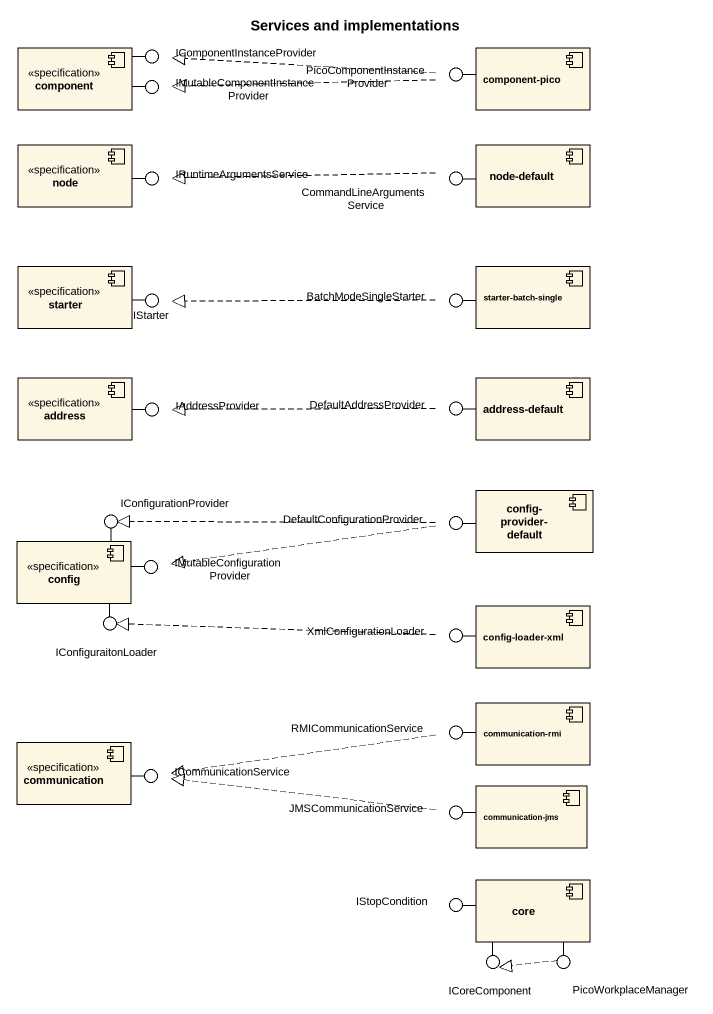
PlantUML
@startuml
title Services and implementations
component "component" as component_ <<specification>>
() IComponentInstanceProvider
component "component-pico" as component_pico
() "IMutableComponentInstanceProvider" as IMutableComponentInstancePro
() "PicoComponentInstanceProvider" as PicoComponentInstanceProvide
component "node" as node_ <<specification>>
component "node-default" as node_default
() IRuntimeArgumentsService
() CommandLineArgumentsService
component starter <<specification>>
component "starter-batch-single" as starter_batch_single
() IStarter
() BatchModeSingleStarter
component address <<specification>>
component "address-default" as address_default
() IAddressProvider
() DefaultAddressProvider
() IConfigurationProvider
() DefaultConfigurationProvider
component "config-provider-default" as config_provider_default
component config <<specification>>
() "IMutableConfigurationProvider" as IMutableConfigurationProvide
() IConfiguraitonLoader
component "config-loader-xml" as config_loader_xml
() XmlConfigurationLoader
component "communication-rmi" as communication_rmi
component communication <<specification>>
() RMICommunicationService
() ICommunicationService
component "communication-jms" as communication_jms
() JMSCommunicationService
() IStopCondition
component core
() ICoreComponent
() PicoWorkplaceManager
component_ -right- IComponentInstanceProvider
component_ -right- IMutableComponentInstancePro
component_pico -left- PicoComponentInstanceProvide
node_ -right- IRuntimeArgumentsService
node_default -left- CommandLineArgumentsService
starter -right- IStarter
starter_batch_single -left- BatchModeSingleStarter
address -right- IAddressProvider
address_default -left- DefaultAddressProvider
config -up- IConfigurationProvider
config_provider_default -left- DefaultConfigurationProvider
config -right- IMutableConfigurationProvide
config -- IConfiguraitonLoader
config_loader_xml -left- XmlConfigurationLoader
communication_rmi -left- RMICommunicationService
communication -right- ICommunicationService
communication_jms -left- JMSCommunicationService
core -left- IStopCondition
core -- ICoreComponent
core -- PicoWorkplaceManager
PicoComponentInstanceProvide .left.|> IComponentInstanceProvider
PicoComponentInstanceProvide .left.|> IMutableComponentInstancePro
CommandLineArgumentsService .left.|> IRuntimeArgumentsService
BatchModeSingleStarter .left.|> IStarter
DefaultAddressProvider .left.|> IAddressProvider
DefaultConfigurationProvider .left.|> IConfigurationProvider
DefaultConfigurationProvider .left.|> IMutableConfigurationProvide
XmlConfigurationLoader .left.|> IConfiguraitonLoader
RMICommunicationService .left.|> ICommunicationService
JMSCommunicationService .left.|> ICommunicationService
PicoWorkplaceManager .left.|> ICoreComponent
@enduml
